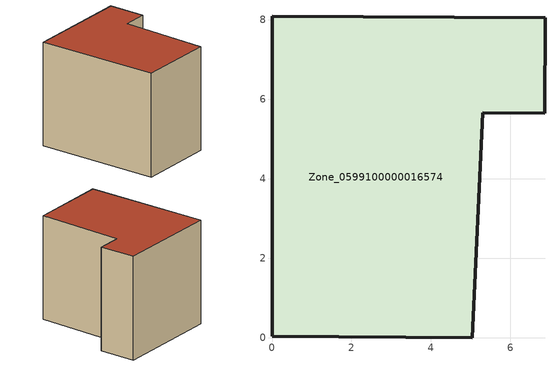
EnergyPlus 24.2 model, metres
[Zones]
Zone_0599100000016574
 floor ground (C_G): 0,8.1 6.87,8.05 6.86,5.66 5.3,5.67 5.04,0 0.01,0.04 z0
 wall outside (C_F): 0.01,0.04 5.04,0 5.3,5.67 6.86,5.66 6.87,8.05 0,8.1 0.01,0.04 z0:6.8
 roof outside (C_R): 6.87,8.05 0,8.1 0.01,0.04 5.04,0 5.3,5.67 6.86,5.66 z6.8
[BUILDING]
Pand.0599100000016574: North Axis=0; Terrain=City; Loads Convergence Tolerance Value=0.04; Temperature Convergence Tolerance Value=0.4; Solar Distribution=FullExterior; Maximum Number of Warmup Days=25; Minimum Number of Warmup Days=1
[Site:Location]
Rotterdam.The.Hague.AP_ZH_NLD Design_Conditions: Latitude=51.96; Longitude=4.45; Time Zone=1; Elevation=-4.5
[SITE:GROUNDTEMPERATURE:BUILDINGSURFACE]
18, 18, 18, 18, 18, 18, 18, 18, 18, 18, 18, 18
[MATERIAL] Thermal Absorptance=0.9; Solar Absorptance=0.7; Visible Absorptance=0.7
Name | Roughness | Thickness | Conductivity | Density | Specific Heat
G.TC.1946 | MediumSmooth | 0.15 | 1 | 540 | 1210
F.TC.1946 | Rough | 0.3 | 0.857143 | 1920 | 840
R.TC.1946 | MediumRough | 0.2 | 0.909091 | 1500 | 1000
[CONSTRUCTION]
C_G: G.TC.1946
C_F: F.TC.1946
C_R: R.TC.1946
[ZONE]
Zone_0599100000016574: Type=1; Multiplier=1; Ceiling Height=Autocalculate; Volume=Autocalculate; Floor Area=autocalculate; Part of Total Floor Area=Yes
[ZONEINFILTRATION:DESIGNFLOWRATE]
Infil_Zone_0599100000016574: Zone or ZoneList or Space or SpaceList=Zone_0599100000016574; Schedule=AlwaysOn; Design Flow Rate Calculation Method=Flow/Area; Flow Rate per Floor Area=0.003; Constant Term Coefficient=1; Temperature Term Coefficient=0; Velocity Term Coefficient=0; Velocity Squared Term Coefficient=0
[HVACTEMPLATE:ZONE:IDEALLOADSAIRSYSTEM]
Zone_0599100000016574: Maximum Heating Supply Air Temperature=50; Minimum Cooling Supply Air Temperature=13; Maximum Heating Supply Air Humidity Ratio=0.0156; Minimum Cooling Supply Air Humidity Ratio=0.0077; Heating Limit=NoLimit; Cooling Limit=NoLimit; Dehumidification Control Type=ConstantSensibleHeatRatio; Cooling Sensible Heat Ratio=0.7; Dehumidification Setpoint=60; Humidification Control Type=None; Humidification Setpoint=30; Outdoor Air Method=None; Outdoor Air Flow Rate per Person=0.00944; Outdoor Air Flow Rate per Zone Floor Area=0; Outdoor Air Flow Rate per Zone=0; Demand Controlled Ventilation Type=None; Outdoor Air Economizer Type=NoEconomizer; Heat Recovery Type=None; Sensible Heat Recovery Effectiveness=0.7; Latent Heat Recovery Effectiveness=0.65
[ZONECONTROL:THERMOSTAT]
ThermostatControl_Zone_0599100000016574: Zone or ZoneList=Zone_0599100000016574; Control Type Schedule=DualSetpointControlType; Control 1=Thermostat_Zone_0599100000016574; Temperature Difference Between Cutout And Setpoint=0
[THERMOSTATSETPOINT:DUALSETPOINT]
Thermostat_Zone_0599100000016574: Heating Setpoint Temperature Schedule=HeatingSetpoint_Zone_0599100000016574; Cooling Setpoint Temperature Schedule=CoolingSetpoint_Zone_0599100000016574
[SCHEDULE:COMPACT]
HeatingSetpoint_Zone_0599100000016574: Through: 12/31, For: AllDays, Until: 24:00, 21
CoolingSetpoint_Zone_0599100000016574: Through: 12/31, For: AllDays, Until: 24:00, 24
DualSetpointControlType: Through: 12/31, For: AllDays, Until: 24:00, 4
AlwaysOn: Through: 12/31, For: AllDays, Until: 24:00, 1
